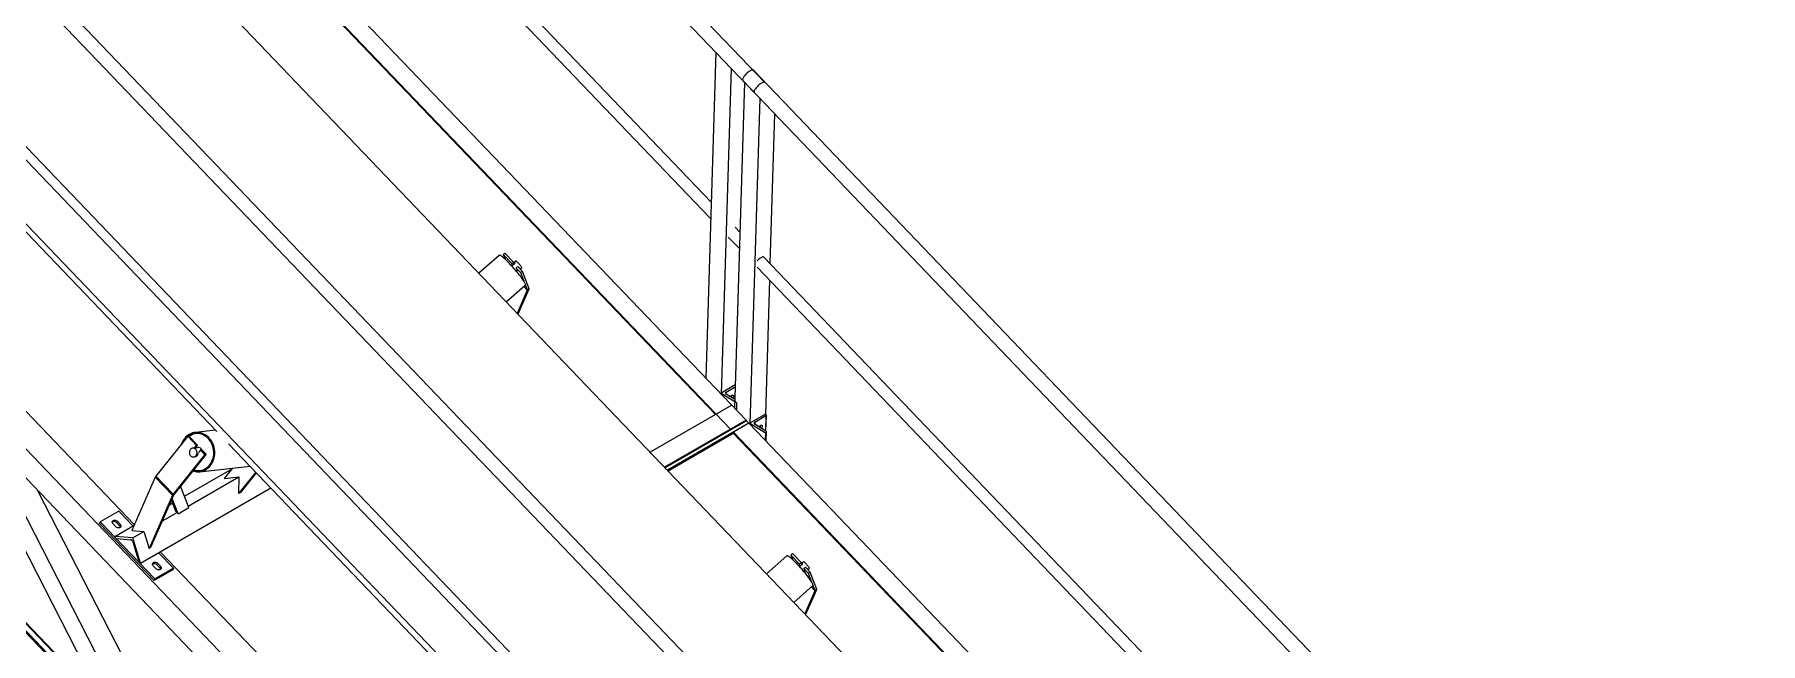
# Model space of a CAD drawing. Header units: millimetres. Extents: x 26816 to 90584, y 11074 to 56542.
# Drawn here: x 55687 to 59620, y 32601 to 33987 of the extents above; entities that cross this region are included whole.
import ezdxf

# ---------------------------------------------------------------- set-up
doc = ezdxf.new("R2010")
doc.units = ezdxf.units.MM
doc.layers.add('MAU_XANH', color=5, linetype='Continuous')

msp = doc.modelspace()

# ---------------------------------------------------------------- linework, layer by layer
at = {"layer": 'MAU_XANH', "linetype": 'Continuous', "lineweight": 0}
for p, q in [((50120.9, 40310.3), (67229.5, 22451.6)), ((49924.5, 40137.5), (68059.4, 21207.6)), ((49898.9, 40118.7), (68031.3, 21191.3)), ((49525.5, 39966.6), (66602.5, 22140.9)), ((49652, 39980.2), (67084.7, 21783.1)), ((49673, 39988.3), (67225.5, 21666.2)), ((52029.5, 39384.7), (57327.1, 33854.9)), ((57351.4, 33878.2), (52053.8, 39408)), ((52043.7, 38604.3), (57308.3, 33108.9)), ((52007.7, 38581.8), (57238.5, 33121.7)), ((52007.8, 38582.7), (57239.1, 33122.1)), ((52008.3, 38583.9), (57272.9, 33088.5)), ((55956.4, 34894.8), (57227.5, 33568)), ((57228.7, 33605.8), (55972, 34917.6)), ((54818, 33929.2), (60063, 28454.3)), ((57239.2, 33946.7), (57216.3, 33204.9)), ((57274.1, 33910.2), (57251.2, 33168.4)), ((54798.2, 33883.9), (60043.1, 28409)), ((57304.7, 33878.2), (57281.9, 33136.4)), ((57300.7, 33882.4), (62598.2, 28352.6)), ((62622.6, 28376), (57325, 33905.8)), ((57339.6, 33841.8), (57316.8, 33100)), ((57373.3, 33806.7), (57362.8, 33465.8)), ((55473.4, 33739.2), (56101.9, 33083.2)), ((54692.2, 33642.2), (59937.2, 28167.3)), ((54742.8, 33591.7), (59888.7, 28220.2)), ((59889.4, 28221.8), (54743.9, 33592.9)), ((57267.6, 33526.1), (57293.1, 33499.6)), ((57294.2, 33537.4), (57283.2, 33548.9)), ((55317.6, 33493.7), (55914.1, 32871)), ((56745.6, 33484.3), (56699.3, 33443.5)), ((56754.9, 33486.2), (56758.6, 33489.5)), ((56754.9, 33486.2), (56759.1, 33475.4)), ((56774.5, 33465.7), (56754.9, 33486.2)), ((56778.3, 33468.9), (56758.6, 33489.5)), ((58566.1, 32209.7), (57348.8, 33480.4)), ((56774.5, 33465.7), (56778.3, 33468.9)), ((56776.3, 33461.1), (56774.5, 33465.7)), ((56774.8, 33459.8), (56782.3, 33466.4)), ((56780, 33464.4), (56778.3, 33468.9)), ((56783.6, 33471.1), (56779.9, 33467.8)), ((56786.4, 33451.4), (56784.2, 33449.4)), ((56784.4, 33455.4), (56788.1, 33458.7)), ((56794.2, 33445.1), (56784.4, 33455.4)), ((56784.4, 33455.4), (56785.4, 33452.7)), ((56784.6, 33448.8), (56786.3, 33450.3)), ((56786.1, 33450.9), (56787.1, 33448.5)), ((56797.9, 33448.4), (56788.1, 33458.7)), ((56791.6, 33456), (56791.1, 33455.5)), ((56791.6, 33456), (56791.3, 33455.3)), ((56793.4, 33453.1), (56796.9, 33456.1)), ((56794.2, 33445.1), (56797.9, 33448.4)), ((56794.2, 33445.1), (56801.9, 33425.2)), ((56797.9, 33448.4), (56813.4, 33408.5)), ((57333.2, 33457.7), (58565, 32171.9)), ((56761.6, 33378.4), (56805.1, 33416.7)), ((56809.7, 33405), (56786.6, 33352.3)), ((56813.2, 33407), (56788.4, 33350.5)), ((56801.5, 33413.5), (56809.7, 33405)), ((56809.7, 33405.2), (56801.6, 33413.7)), ((56805.2, 33416.8), (56809.7, 33405.2)), ((56809.7, 33405.2), (56813.4, 33408.5)), ((56809.7, 33405), (56813.2, 33407)), ((57361.6, 33428), (57352.2, 33122.8)), ((55481.5, 33170.6), (55864.4, 32423.2)), ((57251.3, 33170.8), (57251.2, 33168.4)), ((57283.5, 33189.4), (57251.3, 33170.8)), ((57251.3, 33170.8), (57286.6, 33149)), ((57262.6, 33173.1), (57262.5, 33168.1)), ((57262.6, 33173.1), (57283.4, 33185.1)), ((57282.5, 33155.8), (57262.6, 33168)), ((57275.5, 33143.1), (57089.8, 33035.9)), ((57275.5, 33143.1), (57308.3, 33108.9)), ((57286.6, 33149), (57286.1, 33132)), ((57352.2, 33122.8), (57316.9, 33102.4)), ((57353.6, 33121.9), (57352.2, 33122.8)), ((56099.2, 33086), (56053.1, 33081)), ((57308.3, 33108.9), (57122.6, 33001.7)), ((57309.6, 33107.5), (57123.9, 33000.3)), ((57314.8, 33102), (57129.1, 32994.8)), ((57272.4, 33087.3), (57272.9, 33088.5)), ((57272.9, 33088.5), (57308.3, 33108.9)), ((57314.8, 33102), (57279.5, 33081.6)), ((57308.3, 33108.9), (57307, 33106)), ((57314.8, 33102), (57309.6, 33107.5)), ((57314.8, 33102), (62579.5, 27606.6)), ((57316.9, 33102.4), (57316.8, 33100)), ((57316.9, 33102.4), (57352.2, 33080.5)), ((57328.2, 33104.7), (57328, 33099.7)), ((57328.2, 33104.7), (57353.6, 33119.4)), ((57353.6, 33083.9), (57328.2, 33099.6)), ((57353.6, 33119.4), (57352.5, 33084.5)), ((57353.4, 33084), (57354.5, 33120.6)), ((57353.8, 33061.3), (57354.5, 33082.6)), ((55569.6, 33078.7), (55952.4, 32331.3)), ((56035.8, 33072.2), (55962.9, 32981.3)), ((56038.2, 33072.5), (56035.8, 33072.2)), ((56055.5, 33051.7), (56035.8, 33072.2)), ((56057.9, 33051.9), (56038.2, 33072.5)), ((56049.6, 33045.5), (56047.2, 33045.2)), ((56050.5, 33045.5), (56055.5, 33051.7)), ((56052.5, 33045.2), (56057.9, 33051.9)), ((56057.5, 33045.7), (56052.7, 33045.2)), ((56060.4, 33046.6), (56054.4, 33046)), ((56057.9, 33051.9), (56055.5, 33051.7)), ((56055.9, 33078.7), (56055.8, 33078.7)), ((56129, 33054.9), (56757.5, 32398.8)), ((57130.5, 32993.4), (57279.2, 33079.2)), ((57278.9, 33079.6), (62509.7, 27619.5)), ((57279.5, 33081.6), (57279, 33080.4)), ((57279, 33080.4), (62510.2, 27619.8)), ((57279.5, 33081.6), (62544.1, 27586.2)), ((57352.2, 33080.5), (57351.7, 33063.6)), ((57352.2, 33080.5), (57353.6, 33081.4)), ((57353.6, 33081.4), (57353, 33062.2)), ((56075.1, 33031.1), (56002.3, 32940.2)), ((56077.5, 33031.4), (56004.7, 32940.5)), ((56049.3, 33025.3), (56051.7, 33025.6)), ((56052.7, 33025.7), (56052.1, 33025.6)), ((56052.8, 33025.8), (56052.7, 33025.7)), ((56059.3, 33033.2), (56060.2, 33033.3)), ((56065.3, 33041.4), (56060.4, 33035.3)), ((56062.7, 32991.6), (56177.8, 33003.9)), ((56067.7, 33041.7), (56065.3, 33041.4)), ((56075.1, 33031.1), (56065.3, 33041.4)), ((56077.5, 33031.4), (56067.7, 33041.7)), ((56077.5, 33031.4), (56075.1, 33031.1)), ((55961.6, 32979.1), (55908.3, 32857.7)), ((56000.9, 32938.1), (55961.6, 32979.1)), ((55962.9, 32981.3), (56002.3, 32940.2)), ((56028.2, 32935.9), (56136.7, 32998.5)), ((56036.7, 32913.5), (56152.1, 32980.1)), ((56064.8, 32994.4), (56064.9, 32994.4)), ((56137.6, 32999.6), (56118.9, 32976.2)), ((56118.9, 32976.2), (56152.1, 32980.1)), ((56190.6, 32990.6), (56151.7, 32942)), ((56152.1, 32980.1), (56151.7, 32942)), ((56191.8, 32989.3), (56155.8, 32944.4)), ((55693.6, 32949.2), (55983.3, 32383.8)), ((55928.2, 32783.4), (56224.9, 32954.7)), ((56000.9, 32938.1), (55947.7, 32816.7)), ((56004.4, 32940.1), (55951.2, 32818.7)), ((56009.7, 32899.8), (55999.1, 32927.9)), ((56013.7, 32895.7), (56000.4, 32930.8)), ((56004.4, 32940.1), (56000.9, 32938.1)), ((56004.7, 32940.5), (56002.3, 32940.2)), ((56038.1, 32909.8), (56019.5, 32959)), ((56155.8, 32944.4), (56151.7, 32942)), ((55878.5, 32902), (55836.1, 32877.5)), ((55878.5, 32902), (55911, 32868.2)), ((55977.9, 32879.5), (56011.3, 32898.8)), ((55993.9, 32916), (56001.8, 32920.6)), ((56009.7, 32899.8), (56011.3, 32898.8)), ((56011.3, 32898.8), (56013.7, 32895.7)), ((56013.7, 32895.7), (56038.1, 32909.8)), ((55463.3, 32857.9), (55846.7, 32457.8)), ((55844.2, 32462.6), (55465.8, 32857.6)), ((55834.5, 32873.9), (55836.1, 32877.5)), ((55959.1, 32743.9), (55834.5, 32873.9)), ((55836.1, 32877.5), (55960.7, 32747.5)), ((55872, 32866.4), (55865.5, 32873.2)), ((55869.8, 32844.4), (55913.6, 32869.7)), ((55873.8, 32875.3), (55875.4, 32878.9)), ((55873.8, 32875.3), (55880.3, 32868.5)), ((55875.4, 32878.9), (55881.9, 32872.1)), ((55880.3, 32868.5), (55881.9, 32872.1)), ((55908.3, 32857.7), (55936, 32855.3)), ((55910.8, 32840.8), (55936, 32855.3)), ((55936, 32855.3), (55947.7, 32816.7)), ((55910.8, 32840.8), (55869.8, 32844.4)), ((55869.8, 32844.4), (55870.3, 32842.6)), ((55873.1, 32839.7), (55905.7, 32836.8)), ((55910.3, 32832), (55924.1, 32786.4)), ((55928.2, 32783.4), (55910.8, 32840.8)), ((55951.2, 32818.7), (55947.7, 32816.7)), ((55969.4, 32807.2), (56003.1, 32772)), ((55973.2, 32809.4), (56569.8, 32186.6)), ((55926.9, 32783.5), (55928.2, 32783.4)), ((55963.8, 32770.6), (55957.3, 32777.4)), ((56001.5, 32768.4), (55959.1, 32743.9)), ((56003.1, 32772), (55960.7, 32747.5)), ((55965.6, 32779.5), (55967.1, 32783.1)), ((55965.6, 32779.5), (55972.1, 32772.7)), ((55967.1, 32783.1), (55973.7, 32776.3)), ((55972.1, 32772.7), (55973.7, 32776.3)), ((56003.1, 32772), (56001.5, 32768.4)), ((57401.2, 32799.9), (57354.9, 32759.1)), ((57410.5, 32801.8), (57414.2, 32805.1)), ((57410.5, 32801.8), (57414.7, 32791)), ((57430.2, 32781.3), (57410.5, 32801.8)), ((57433.9, 32784.6), (57414.2, 32805.1)), ((57430.2, 32781.3), (57433.9, 32784.6)), ((57431.9, 32776.8), (57430.2, 32781.3)), ((57430.5, 32775.5), (57437.9, 32782)), ((57435.6, 32780), (57433.9, 32784.6)), ((57439.3, 32786.7), (57435.5, 32783.5)), ((57440, 32771), (57443.7, 32774.3)), ((57449.8, 32760.8), (57440, 32771)), ((57440, 32771), (57441, 32768.3)), ((57453.5, 32764), (57443.7, 32774.3)), ((57447.2, 32771.6), (57446.7, 32771.2)), ((57447.2, 32771.6), (57446.9, 32771)), ((57449.1, 32768.7), (57452.5, 32771.7)), ((55960.7, 32747.5), (55959.1, 32743.9)), ((57417.2, 32694.1), (57460.7, 32732.3)), ((57442, 32767), (57439.8, 32765)), ((57440.2, 32764.4), (57441.9, 32766)), ((57441.7, 32766.5), (57442.7, 32764.1)), ((57449.8, 32760.8), (57453.5, 32764)), ((57449.8, 32760.8), (57457.6, 32740.9)), ((57453.5, 32764), (57469.1, 32724.1)), ((57457.1, 32729.2), (57465.3, 32720.6)), ((57465.3, 32720.9), (57457.3, 32729.3)), ((57460.8, 32732.5), (57465.3, 32720.9)), ((57465.3, 32720.6), (57442.2, 32668)), ((57468.8, 32722.7), (57444, 32666.1)), ((57465.3, 32720.9), (57469.1, 32724.1)), ((57465.3, 32720.6), (57468.8, 32722.7))]:
    msp.add_line(p, q, dxfattribs=at)
at = {"layer": 'MAU_XANH', "linetype": 'Continuous', "lineweight": 0, "flags": 128}
for points in [[(57325, 33905.8), (57324.7, 33906), (57323.9, 33906.3), (57322.9, 33906.4), (57321.6, 33906.2), (57320.2, 33905.7), (57318.6, 33905), (57316.9, 33904), (57315.1, 33902.9), (57313.2, 33901.5), (57311.4, 33900), (57309.5, 33898.4), (57307.8, 33896.7), (57306.1, 33894.9), (57304.6, 33893.1), (57303.3, 33891.3), (57302.2, 33889.6), (57301.3, 33888), (57300.6, 33886.5), (57300.2, 33885.2), (57300.1, 33884), (57300.3, 33883.1), (57300.7, 33882.4)], [(57351.4, 33878.2), (57351.1, 33878.5), (57350.3, 33878.8), (57349.2, 33878.8), (57348, 33878.6), (57346.6, 33878.2), (57345, 33877.4), (57343.3, 33876.5), (57341.5, 33875.3), (57339.6, 33874), (57337.7, 33872.5), (57335.9, 33870.8), (57334.2, 33869.1), (57332.5, 33867.3), (57331, 33865.5), (57329.7, 33863.8), (57328.6, 33862.1), (57327.7, 33860.4), (57327, 33859), (57326.6, 33857.6), (57326.5, 33856.5), (57326.7, 33855.6), (57327.1, 33854.9)], [(56805.1, 33416.7), (56805.3, 33417.1), (56805.4, 33417.7), (56805.2, 33418.7), (56804.8, 33419.9), (56804.2, 33421.3), (56803.3, 33422.9), (56802.2, 33424.8), (56800.9, 33426.9), (56799.4, 33429.1), (56797.7, 33431.5), (56795.9, 33434.1), (56793.9, 33436.8), (56791.7, 33439.6), (56789.4, 33442.5), (56787, 33445.4), (56784.5, 33448.4), (56782, 33451.4), (56779.3, 33454.4), (56776.7, 33457.4), (56774, 33460.3), (56771.4, 33463.1), (56768.8, 33465.9), (56766.2, 33468.5), (56763.7, 33471), (56761.3, 33473.3), (56759, 33475.4), (56756.9, 33477.4), (56754.9, 33479.1), (56753, 33480.6), (56751.3, 33481.9), (56749.8, 33482.9), (56748.5, 33483.7), (56747.4, 33484.2), (56746.6, 33484.4), (56745.9, 33484.4), (56745.6, 33484.3)], [(57348.8, 33480.4), (57348.8, 33480.4), (57348.1, 33480.8), (57347.3, 33480.9), (57346.2, 33480.8), (57344.9, 33480.3), (57343.4, 33479.7), (57341.8, 33478.8), (57340.2, 33477.6), (57338.5, 33476.3), (57336.8, 33474.9), (57335.2, 33473.4), (57333.7, 33471.7), (57333.6, 33471.6)], [(56773.5, 33460.9), (56773.9, 33460.6), (56774.8, 33459.8)], [(56781, 33465.3), (56780.7, 33465.8), (56780.2, 33466.7), (56779.9, 33467.4), (56779.9, 33467.8), (56780.1, 33467.9), (56780.6, 33467.7), (56781.4, 33467.2), (56782.3, 33466.4)], [(56796.9, 33456.1), (56796.9, 33456.1), (56796.9, 33456.4), (56796.7, 33456.9), (56796.3, 33457.7), (56795.7, 33458.8), (56794.8, 33459.9), (56793.8, 33461.3), (56792.7, 33462.7), (56791.5, 33464.1), (56790.2, 33465.5), (56788.9, 33466.9), (56787.7, 33468.1), (56786.6, 33469.2), (56785.6, 33470), (56784.8, 33470.7), (56784.2, 33471), (56783.8, 33471.1), (56783.6, 33471.1)], [(56787.1, 33448.5), (56786.3, 33449), (56785.5, 33449.7)], [(57272.3, 33162.1), (57273, 33163.3), (57274, 33164.4), (57275, 33165.3), (57276.1, 33165.9), (57277.1, 33166.2), (57278, 33166.2), (57278.8, 33165.8), (57279.3, 33165.1), (57279.6, 33164.1), (57279.6, 33163), (57279.4, 33161.7), (57278.9, 33160.3), (57278.2, 33159), (57277.9, 33158.6)], [(57272.9, 33086.3), (57272.7, 33086.3), (57272.5, 33086.3), (57272.3, 33086.5), (57272.3, 33086.7), (57272.3, 33086.9), (57272.4, 33087.3)], [(57337.8, 33093.6), (57338.6, 33094.8), (57339.6, 33096), (57340.6, 33096.8), (57341.7, 33097.5), (57342.7, 33097.8), (57343.6, 33097.7), (57344.3, 33097.3), (57344.9, 33096.6), (57345.2, 33095.7), (57345.2, 33094.5), (57345, 33093.2), (57344.5, 33091.9), (57343.8, 33090.6), (57343.5, 33090.1)], [(56047.1, 32993.4), (56049.8, 32992.6), (56053.2, 32991.8), (56056.7, 32991.4), (56060.2, 32991.4), (56063.7, 32991.7), (56067.1, 32992.3), (56070.5, 32993.3), (56073.7, 32994.6), (56076.9, 32996.3), (56079.8, 32998.3), (56082.7, 33000.5), (56085.3, 33003.1), (56087.7, 33005.9), (56089.8, 33008.9), (56091.8, 33012.2), (56093.4, 33015.6), (56094.8, 33019.2), (56095.9, 33023), (56096.7, 33026.8), (56097.2, 33030.7), (56097.4, 33034.7), (56097.2, 33038.7), (56096.8, 33042.6), (56096, 33046.5), (56095, 33050.4), (56093.7, 33054.1), (56092.1, 33057.7), (56090.2, 33061.1), (56088.1, 33064.3), (56085.7, 33067.3), (56083.1, 33070), (56080.3, 33072.5), (56077.4, 33074.7), (56074.3, 33076.6), (56071, 33078.2), (56067.7, 33079.5), (56064.3, 33080.4), (56060.8, 33081), (56057.3, 33081.2), (56053.8, 33081.1), (56050.4, 33080.6), (56047, 33079.8), (56043.7, 33078.7), (56040.5, 33077.2), (56037.4, 33075.4), (56034.5, 33073.2), (56031.8, 33070.8), (56029.3, 33068.2), (56027, 33065.2), (56024.9, 33062.1), (56023.1, 33058.7), (56021.6, 33055.2), (56021.1, 33053.9)], [(56048.7, 32995.5), (56051.1, 32994.8), (56054.4, 32994.2), (56057.8, 32993.9), (56061.2, 32993.9), (56064.6, 32994.3), (56067.9, 32995.1), (56071.1, 32996.2), (56074.2, 32997.6), (56077.2, 32999.4), (56080, 33001.5), (56082.7, 33003.8), (56085.1, 33006.4), (56087.3, 33009.3), (56089.3, 33012.4), (56091, 33015.7), (56092.4, 33019.1), (56093.5, 33022.7), (56094.4, 33026.4), (56094.9, 33030.2), (56095.2, 33034.1), (56095.1, 33037.9), (56094.7, 33041.8), (56094, 33045.6), (56093, 33049.3), (56091.7, 33052.9), (56090.2, 33056.4), (56088.4, 33059.7), (56086.3, 33062.9), (56084, 33065.8), (56081.4, 33068.4), (56078.7, 33070.8), (56075.8, 33072.9), (56072.8, 33074.7), (56069.6, 33076.2), (56066.3, 33077.3), (56063, 33078.2), (56059.6, 33078.6), (56056.2, 33078.7), (56052.8, 33078.5), (56049.5, 33077.9), (56046.2, 33077), (56043.1, 33075.7), (56040, 33074.1), (56037.3, 33072.4)], [(56040.9, 33030.1), (56041.9, 33028.6), (56043.2, 33027.3), (56044.6, 33026.3), (56046.2, 33025.6), (56047.8, 33025.3), (56049.5, 33025.3), (56051.1, 33025.7), (56052.6, 33026.5), (56054, 33027.5), (56055.2, 33028.8), (56056.1, 33030.4), (56056.7, 33032.2), (56057, 33034), (56057, 33035.9), (56056.7, 33037.8), (56056.1, 33039.6), (56055.2, 33041.2), (56054, 33042.6), (56052.7, 33043.8), (56051.2, 33044.6), (56049.6, 33045.1), (56047.9, 33045.3), (56046.2, 33045), (56044.7, 33044.5), (56043.2, 33043.6), (56041.9, 33042.4), (56040.9, 33040.9), (56040.1, 33039.3), (56039.7, 33037.5), (56039.5, 33035.6), (56039.7, 33033.7), (56040.1, 33031.9), (56040.9, 33030.1)], [(56049.6, 33045.5), (56050.9, 33045.5), (56052.7, 33045.2)], [(56060.2, 33046.6), (56060.1, 33046.6), (56059.9, 33046.6)], [(57279, 33080.4), (57278.8, 33080.1), (57278.8, 33079.8), (57278.9, 33079.6), (57278.9, 33079.6)], [(55865.5, 32873.2), (55864.6, 32874.4), (55864, 32875.6), (55863.7, 32876.8), (55863.7, 32878), (55864.1, 32879.2), (55864.8, 32880.1), (55865.8, 32880.9), (55867, 32881.4), (55868.4, 32881.6), (55869.9, 32881.6), (55871.4, 32881.3), (55872.9, 32880.7), (55874.2, 32879.9), (55875.4, 32878.9)], [(55881.9, 32872.1), (55882.8, 32871), (55883.4, 32869.7), (55883.7, 32868.5), (55883.6, 32867.3), (55883.3, 32866.2), (55882.5, 32865.2), (55881.6, 32864.4), (55880.3, 32863.9), (55879, 32863.7), (55877.5, 32863.7), (55876, 32864), (55874.5, 32864.6), (55873.2, 32865.4), (55872, 32866.4)], [(55957.3, 32777.4), (55956.4, 32778.6), (55955.7, 32779.8), (55955.5, 32781), (55955.5, 32782.2), (55955.9, 32783.3), (55956.6, 32784.3), (55957.6, 32785.1), (55958.8, 32785.6), (55960.2, 32785.8), (55961.7, 32785.8), (55963.2, 32785.5), (55964.7, 32784.9), (55966, 32784.1), (55967.1, 32783.1)], [(55973.7, 32776.3), (55974.6, 32775.1), (55975.2, 32773.9), (55975.5, 32772.7), (55975.4, 32771.5), (55975, 32770.4), (55974.3, 32769.4), (55973.3, 32768.6), (55972.1, 32768.1), (55970.7, 32767.9), (55969.3, 32767.9), (55967.7, 32768.2), (55966.3, 32768.8), (55965, 32769.6), (55963.8, 32770.6)], [(57460.7, 32732.3), (57460.9, 32732.7), (57461, 32733.4), (57460.8, 32734.3), (57460.4, 32735.5), (57459.8, 32736.9), (57458.9, 32738.6), (57457.8, 32740.4), (57456.5, 32742.5), (57455, 32744.7), (57453.4, 32747.2), (57451.5, 32749.7), (57449.5, 32752.4), (57447.3, 32755.2), (57445, 32758.1), (57442.6, 32761.1), (57440.1, 32764), (57437.6, 32767.1), (57435, 32770.1), (57432.3, 32773), (57429.7, 32775.9), (57427, 32778.8), (57424.4, 32781.5), (57421.8, 32784.1), (57419.3, 32786.6), (57416.9, 32788.9), (57414.7, 32791.1), (57412.5, 32793), (57410.5, 32794.7), (57408.6, 32796.2), (57406.9, 32797.5), (57405.4, 32798.5), (57404.1, 32799.3), (57403.1, 32799.8), (57402.2, 32800.1), (57401.5, 32800.1), (57401.2, 32799.9)], [(57429, 32776.6), (57429.5, 32776.2), (57430.5, 32775.5)], [(57436.7, 32780.9), (57436.3, 32781.5), (57435.8, 32782.4), (57435.5, 32783), (57435.5, 32783.4), (57435.7, 32783.5), (57436.2, 32783.3), (57437, 32782.8), (57437.9, 32782)], [(57452.5, 32771.7), (57452.5, 32771.7), (57452.5, 32772), (57452.3, 32772.6), (57451.9, 32773.4), (57451.3, 32774.4), (57450.4, 32775.6), (57449.4, 32776.9), (57448.3, 32778.3), (57447.1, 32779.7), (57445.8, 32781.1), (57444.6, 32782.5), (57443.4, 32783.7), (57442.2, 32784.8), (57441.2, 32785.7), (57440.4, 32786.3), (57439.8, 32786.7), (57439.4, 32786.8), (57439.3, 32786.7)], [(57442.7, 32764.1), (57441.9, 32764.7), (57441.2, 32765.3)]]:
    msp.add_lwpolyline(points, dxfattribs=at)
at = {"layer": 'MAU_XANH', "linetype": 'Continuous', "lineweight": 0}
for centre, radius, start, end in [((56771.9, 33440.4), 15.2, 27.0826, 36.5532), ((56781.5, 33448.3), 12.7, 23.9998, 37.2699), ((56809.4, 33405.2), 0.351, 330.4769, 12.19), ((56811.4, 33408.1), 2.11, 330.4769, 12.19), ((57263.6, 33170.6), 2.74, 112.4128, 247.5287), ((57267.8, 33165.8), 8.31, 322.472, 0.6676), ((57267.3, 33166), 8.82, 323.6006, 359.3826), ((57353.1, 33120.6), 1.37, 292.4128, 67.5287), ((57329.2, 33102.1), 2.74, 112.4128, 247.5287), ((57333.4, 33097.4), 8.31, 322.472, 0.6676), ((57332.9, 33097.5), 8.82, 323.6006, 359.3826), ((57353.1, 33082.6), 1.37, 292.4128, 67.5287), ((56060.7, 33040.7), 39.4, 134.8681, 147.7076), ((56059.5, 33045.2), 33.7, 96.3933, 127.9157), ((56055.2, 33038.3), 7.73, 73.3292, 108.1789), ((56060, 33037.9), 8.69, 24.1335, 103.2192), ((56050.5, 33034.3), 8.8, 277.9081, 352.7788), ((55970.6, 32974.9), 10, 140.2522, 154.7733), ((56061.3, 33027.5), 33.3, 249.155, 275.9637), ((56010, 32933.8), 10, 140.2522, 154.7733), ((56006, 32939.4), 1.67, 140.2522, 154.7733), ((55867.8, 32870.1), 7.95, 41.2381, 121.1983), ((55876.2, 32864.2), 5.94, 6.0775, 46.0529), ((55874.2, 32843.5), 3.95, 193.201, 254.3412), ((55903.9, 32830.5), 6.59, 13.201, 74.3412), ((55928, 32787.3), 3.95, 193.201, 254.3412), ((55959.6, 32774.3), 7.95, 41.2377, 121.2022), ((55968, 32768.4), 5.94, 6.0727, 46.0532), ((57437.1, 32763.9), 12.7, 23.9998, 37.2699), ((57427.8, 32756.2), 14.9, 26.7246, 36.6324), ((57465, 32720.8), 0.351, 330.4769, 12.19), ((57467, 32723.7), 2.11, 330.4769, 12.19)]:
    msp.add_arc(centre, radius, start, end, dxfattribs=at)

doc.saveas('drawing.dxf')
